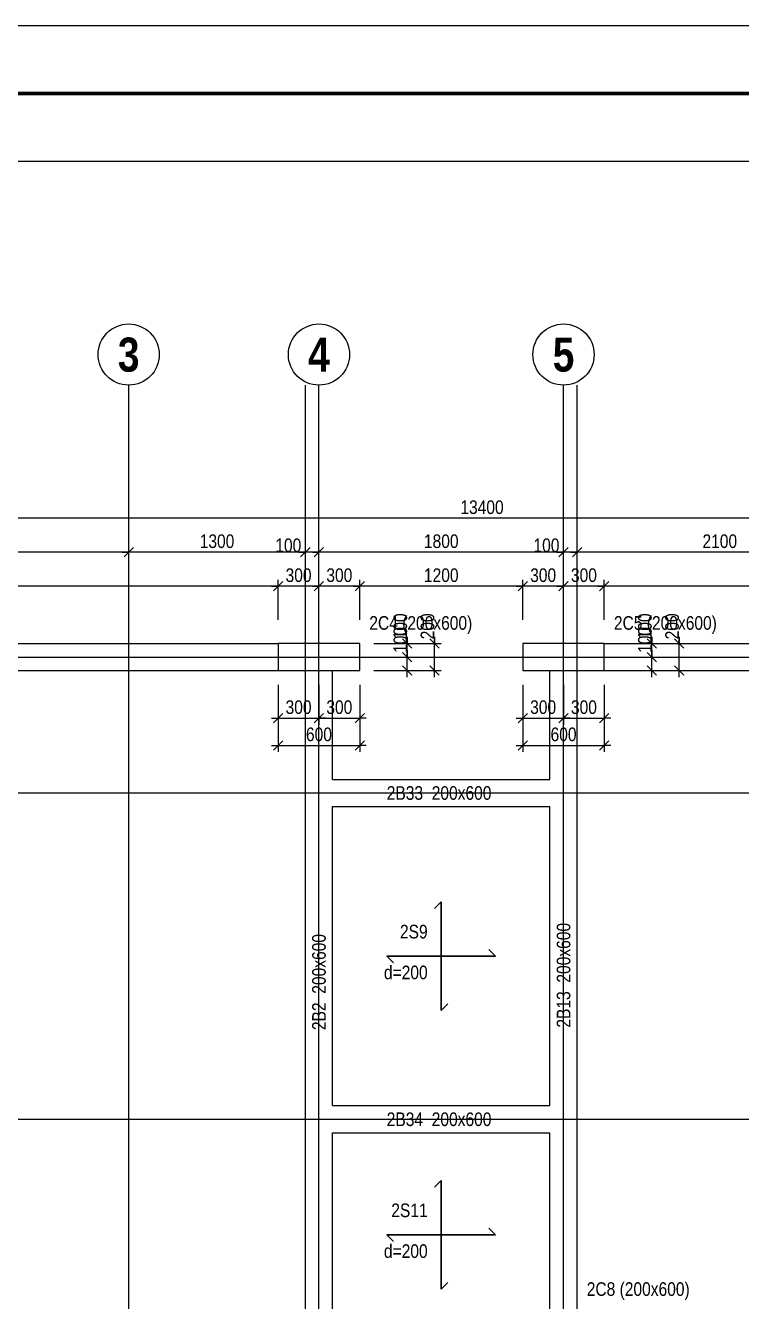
# Model space of a CAD drawing. Extents: x 0 to 206258, y -403073 to 0.
# Drawn here: x 82075 to 87344, y -21033 to -11647 of the extents above; entities that cross this region are included whole.
import ezdxf
from ezdxf.enums import TextEntityAlignment as Align
from ezdxf.lldxf.tags import DXFTag

# ---------------------------------------------------------------- set-up
doc = ezdxf.new("R2010")
doc.units = 0
doc.header["$LTSCALE"] = 1000
for name, color, linetype in [('Axis Circle(Dir 2)', 150, 'Continuous'), ('Axis Label(Dir 2)', 7, 'Continuous'), ('Axis Line(Dir 1)', 8, 'CENTER2'), ('Axis Line(Dir 2)', 150, 'CENTER2'), ('Column Line', 7, 'Continuous'), ('Dimension Line', 5, 'Continuous'), ('SHEETSUMMARY-50', 1, 'Continuous'), ('SheetView', 40, 'Continuous'), ('SheetViewOut', 231, 'Continuous'), ('Slab Edge Line', 5, 'Continuous'), ('Slab Label', 5, 'Continuous')]:
    doc.layers.add(name, color=color, linetype=linetype)
for name, color, linetype, true_color in [('Beam Label', 159, 'Continuous', 0x35424f), ('Beam Line', 159, 'HIDDEN2', 0x35424f), ('Column Label', 159, 'Continuous', 0x35424f), ('Ghost Axis Line', 254, 'Continuous', 0xbebebe)]:
    doc.layers.add(name, color=color, linetype=linetype, true_color=true_color)
doc.styles.add('Axis Label(Dir 2)', font='ARIALNB.TTF', dxfattribs={"height": 250})
doc.styles.add('Beam Label', font='ARIALN.TTF', dxfattribs={"height": 100})
doc.styles.add('Column Label', font='ARIALN.TTF', dxfattribs={"height": 100})
doc.styles.add('Dimension Text', font='ARIALN.TTF', dxfattribs={"height": 100})
doc.styles.add('Slab Label', font='ARIALN.TTF', dxfattribs={"height": 100})
tags = doc.linetypes.add('CENTER2', pattern=[1.125, 0.75, -0.125, 0.125, -0.125]).pattern_tags.tags
tags[10:11] = [DXFTag(74, 4), DXFTag(75, 0), DXFTag(340, '0'), DXFTag(46, 0.0), DXFTag(50, 0.0), DXFTag(44, 0.0), DXFTag(45, 0.0)]
tags[8:9] = [DXFTag(74, 4), DXFTag(75, 0), DXFTag(340, '0'), DXFTag(46, 0.0), DXFTag(50, 0.0), DXFTag(44, 0.0), DXFTag(45, 0.0)]
tags[6:7] = [DXFTag(74, 4), DXFTag(75, 0), DXFTag(340, '0'), DXFTag(46, 0.0), DXFTag(50, 0.0), DXFTag(44, 0.0), DXFTag(45, 0.0)]
tags[4:5] = [DXFTag(74, 4), DXFTag(75, 0), DXFTag(340, '0'), DXFTag(46, 0.0), DXFTag(50, 0.0), DXFTag(44, 0.0), DXFTag(45, 0.0)]
tags = doc.linetypes.add('HIDDEN2', pattern=[0.1875, 0.125, -0.0625]).pattern_tags.tags
tags[6:7] = [DXFTag(74, 4), DXFTag(75, 0), DXFTag(340, '0'), DXFTag(46, 0.0), DXFTag(50, 0.0), DXFTag(44, 0.0), DXFTag(45, 0.0)]
tags[4:5] = [DXFTag(74, 4), DXFTag(75, 0), DXFTag(340, '0'), DXFTag(46, 0.0), DXFTag(50, 0.0), DXFTag(44, 0.0), DXFTag(45, 0.0)]
doc.dimstyles.get("Standard").update_dxf_attribs({"dimtxt": 100, "dimasz": 30, "dimexe": 48.3, "dimexo": 103.5, "dimgap": 30, "dimtad": 1, "dimtoh": 1, "dimdec": 1, "dimdsep": 46, "dimtxsty": 'Dimension Text', "dimblk": 'PCDIM_TICK', "dimcen": 0.09, "dimclrd": 5, "dimclre": 5, "dimclrt": 5, "dimadec": 1, "dimazin": 0, "dimtp": 1, "dimtm": 1, "dimtfac": 1, "dimtdec": 4, "dimtofl": 0, "dimtmove": 0, "dimatfit": 3, "dimfxl": 1, "dimtolj": 1, "dimtzin": 0, "dimarcsym": 0})

# ---------------------------------------------------------------- blocks, each defined once
blk = doc.blocks.new('PCDIM_TICK')
at = {"layer": 'Dimension Line', "color": 0, "transparency": 33554687}
for p, q in [((1.15, 1.15), (-1.15, -1.15)), ((1.61, 0), (0, 0))]:
    blk.add_line(p, q, dxfattribs=at)
blk = doc.blocks.new('*U630')
at = {"layer": 'Dimension Line', "color": 5, "true_color": 0x0000ff, "transparency": 16777216}
for p, q in [((83934.3, -16495.7), (83934.3, -16790.5)), ((84234.3, -16495.7), (84234.3, -16790.5)), ((83934.3, -16742.2), (84234.3, -16742.2))]:
    blk.add_line(p, q, dxfattribs=at)
at = {"layer": 'Dimension Line', "color": 5, "true_color": 0x0000ff, "transparency": 16777216, "xscale": 30, "yscale": 30, "rotation": 180.0000000000004}
blk.add_blockref('PCDIM_TICK', (83934.3, -16742.2), dxfattribs=at)
at = {"layer": 'Dimension Line', "color": 5, "true_color": 0x0000ff, "transparency": 16777216, "xscale": 30, "yscale": 30}
blk.add_blockref('PCDIM_TICK', (84234.3, -16742.2), dxfattribs=at)
at = {"layer": 'Dimension Line', "color": 5, "true_color": 0x0000ff, "transparency": 16777216, "insert": (84084.3, -16712.2), "char_height": 100, "width": 181.501, "attachment_point": 8, "style": 'Dimension Text'}
blk.add_mtext('300', dxfattribs=at)
blk = doc.blocks.new('*U631')
at = {"layer": 'Dimension Line', "color": 5, "true_color": 0x0000ff, "transparency": 16777216}
for p, q in [((84234.3, -16495.7), (84234.3, -16790.5)), ((84534.3, -16495.7), (84534.3, -16790.5)), ((84234.3, -16742.2), (84534.3, -16742.2))]:
    blk.add_line(p, q, dxfattribs=at)
at = {"layer": 'Dimension Line', "color": 5, "true_color": 0x0000ff, "transparency": 16777216, "xscale": 30, "yscale": 30, "rotation": 180.0000000000004}
blk.add_blockref('PCDIM_TICK', (84234.3, -16742.2), dxfattribs=at)
at = {"layer": 'Dimension Line', "color": 5, "true_color": 0x0000ff, "transparency": 16777216, "xscale": 30, "yscale": 30}
blk.add_blockref('PCDIM_TICK', (84534.3, -16742.2), dxfattribs=at)
at = {"layer": 'Dimension Line', "color": 5, "true_color": 0x0000ff, "transparency": 16777216, "insert": (84384.3, -16712.2), "char_height": 100, "width": 181.501, "attachment_point": 8, "style": 'Dimension Text'}
blk.add_mtext('300', dxfattribs=at)
blk = doc.blocks.new('*U632')
at = {"layer": 'Dimension Line', "color": 5, "true_color": 0x0000ff, "transparency": 16777216}
for p, q in [((83934.3, -16495.7), (83934.3, -16990.5)), ((84534.3, -16495.7), (84534.3, -16990.5)), ((83934.3, -16942.2), (84534.3, -16942.2))]:
    blk.add_line(p, q, dxfattribs=at)
at = {"layer": 'Dimension Line', "color": 5, "true_color": 0x0000ff, "transparency": 16777216, "xscale": 30, "yscale": 30, "rotation": 180.0000000000004}
blk.add_blockref('PCDIM_TICK', (83934.3, -16942.2), dxfattribs=at)
at = {"layer": 'Dimension Line', "color": 5, "true_color": 0x0000ff, "transparency": 16777216, "xscale": 30, "yscale": 30}
blk.add_blockref('PCDIM_TICK', (84534.3, -16942.2), dxfattribs=at)
at = {"layer": 'Dimension Line', "color": 5, "true_color": 0x0000ff, "transparency": 16777216, "insert": (84234.3, -16912.2), "char_height": 100, "width": 181.97, "attachment_point": 8, "style": 'Dimension Text'}
blk.add_mtext('600', dxfattribs=at)
blk = doc.blocks.new('*U633')
at = {"layer": 'Dimension Line', "color": 5, "true_color": 0x0000ff, "transparency": 16777216}
for p, q in [((84637.8, -16292.2), (84932.6, -16292.2)), ((84884.3, -16292.2), (84884.3, -16262.2)), ((84884.3, -16392.2), (84884.3, -16292.2)), ((84637.8, -16392.2), (84932.6, -16392.2))]:
    blk.add_line(p, q, dxfattribs=at)
at = {"layer": 'Dimension Line', "color": 5, "true_color": 0x0000ff, "transparency": 16777216, "xscale": 30, "yscale": 30}
for p, rotation in [((84884.3, -16292.2), 89.99999999999447), ((84884.3, -16392.2), 269.9999999999834)]:
    blk.add_blockref('PCDIM_TICK', p, dxfattribs=dict(at, rotation=rotation))
at = {"layer": 'Dimension Line', "color": 5, "true_color": 0x0000ff, "transparency": 16777216, "insert": (84884.3, -16262.2), "char_height": 100, "width": 173.928, "attachment_point": 7, "rotation": 90, "style": 'Dimension Text'}
blk.add_mtext('100', dxfattribs=at)
blk = doc.blocks.new('*U634')
at = {"layer": 'Dimension Line', "color": 5, "true_color": 0x0000ff, "transparency": 16777216}
for p, q in [((84637.8, -16192.2), (84932.6, -16192.2)), ((84884.3, -16192.2), (84884.3, -16162.2)), ((84884.3, -16292.2), (84884.3, -16192.2)), ((84637.8, -16292.2), (84932.6, -16292.2))]:
    blk.add_line(p, q, dxfattribs=at)
at = {"layer": 'Dimension Line', "color": 5, "true_color": 0x0000ff, "transparency": 16777216, "xscale": 30, "yscale": 30}
for p, rotation in [((84884.3, -16192.2), 89.99999999999447), ((84884.3, -16292.2), 269.9999999999834)]:
    blk.add_blockref('PCDIM_TICK', p, dxfattribs=dict(at, rotation=rotation))
at = {"layer": 'Dimension Line', "color": 5, "true_color": 0x0000ff, "transparency": 16777216, "insert": (84884.3, -16162.2), "char_height": 100, "width": 173.928, "attachment_point": 7, "rotation": 90, "style": 'Dimension Text'}
blk.add_mtext('100', dxfattribs=at)
blk = doc.blocks.new('*U635')
at = {"layer": 'Dimension Line', "color": 5, "true_color": 0x0000ff, "transparency": 16777216}
for p, q in [((84637.8, -16192.2), (85132.6, -16192.2)), ((85084.3, -16192.2), (85084.3, -16162.2)), ((85084.3, -16392.2), (85084.3, -16192.2)), ((84637.8, -16392.2), (85132.6, -16392.2))]:
    blk.add_line(p, q, dxfattribs=at)
at = {"layer": 'Dimension Line', "color": 5, "true_color": 0x0000ff, "transparency": 16777216, "xscale": 30, "yscale": 30}
for p, rotation in [((85084.3, -16192.2), 89.99999999999447), ((85084.3, -16392.2), 269.9999999999834)]:
    blk.add_blockref('PCDIM_TICK', p, dxfattribs=dict(at, rotation=rotation))
at = {"layer": 'Dimension Line', "color": 5, "true_color": 0x0000ff, "transparency": 16777216, "insert": (85084.3, -16162.2), "char_height": 100, "width": 182.775, "attachment_point": 7, "rotation": 90, "style": 'Dimension Text'}
blk.add_mtext('200', dxfattribs=at)
blk = doc.blocks.new('*U636')
at = {"layer": 'Dimension Line', "color": 5, "true_color": 0x0000ff, "transparency": 16777216}
for p, q in [((85734.3, -16495.7), (85734.3, -16790.5)), ((86034.3, -16495.7), (86034.3, -16790.5)), ((85734.3, -16742.2), (86034.3, -16742.2))]:
    blk.add_line(p, q, dxfattribs=at)
at = {"layer": 'Dimension Line', "color": 5, "true_color": 0x0000ff, "transparency": 16777216, "xscale": 30, "yscale": 30, "rotation": 180.0000000000004}
blk.add_blockref('PCDIM_TICK', (85734.3, -16742.2), dxfattribs=at)
at = {"layer": 'Dimension Line', "color": 5, "true_color": 0x0000ff, "transparency": 16777216, "xscale": 30, "yscale": 30}
blk.add_blockref('PCDIM_TICK', (86034.3, -16742.2), dxfattribs=at)
at = {"layer": 'Dimension Line', "color": 5, "true_color": 0x0000ff, "transparency": 16777216, "insert": (85884.3, -16712.2), "char_height": 100, "width": 181.501, "attachment_point": 8, "style": 'Dimension Text'}
blk.add_mtext('300', dxfattribs=at)
blk = doc.blocks.new('*U637')
at = {"layer": 'Dimension Line', "color": 5, "true_color": 0x0000ff, "transparency": 16777216}
for p, q in [((86034.3, -16495.7), (86034.3, -16790.5)), ((86334.3, -16495.7), (86334.3, -16790.5)), ((86034.3, -16742.2), (86334.3, -16742.2))]:
    blk.add_line(p, q, dxfattribs=at)
at = {"layer": 'Dimension Line', "color": 5, "true_color": 0x0000ff, "transparency": 16777216, "xscale": 30, "yscale": 30, "rotation": 180.0000000000004}
blk.add_blockref('PCDIM_TICK', (86034.3, -16742.2), dxfattribs=at)
at = {"layer": 'Dimension Line', "color": 5, "true_color": 0x0000ff, "transparency": 16777216, "xscale": 30, "yscale": 30}
blk.add_blockref('PCDIM_TICK', (86334.3, -16742.2), dxfattribs=at)
at = {"layer": 'Dimension Line', "color": 5, "true_color": 0x0000ff, "transparency": 16777216, "insert": (86184.3, -16712.2), "char_height": 100, "width": 181.501, "attachment_point": 8, "style": 'Dimension Text'}
blk.add_mtext('300', dxfattribs=at)
blk = doc.blocks.new('*U638')
at = {"layer": 'Dimension Line', "color": 5, "true_color": 0x0000ff, "transparency": 16777216}
for p, q in [((85734.3, -16495.7), (85734.3, -16990.5)), ((86334.3, -16495.7), (86334.3, -16990.5)), ((85734.3, -16942.2), (86334.3, -16942.2))]:
    blk.add_line(p, q, dxfattribs=at)
at = {"layer": 'Dimension Line', "color": 5, "true_color": 0x0000ff, "transparency": 16777216, "xscale": 30, "yscale": 30, "rotation": 180.0000000000004}
blk.add_blockref('PCDIM_TICK', (85734.3, -16942.2), dxfattribs=at)
at = {"layer": 'Dimension Line', "color": 5, "true_color": 0x0000ff, "transparency": 16777216, "xscale": 30, "yscale": 30}
blk.add_blockref('PCDIM_TICK', (86334.3, -16942.2), dxfattribs=at)
at = {"layer": 'Dimension Line', "color": 5, "true_color": 0x0000ff, "transparency": 16777216, "insert": (86034.3, -16912.2), "char_height": 100, "width": 181.97, "attachment_point": 8, "style": 'Dimension Text'}
blk.add_mtext('600', dxfattribs=at)
blk = doc.blocks.new('*U639')
at = {"layer": 'Dimension Line', "color": 5, "true_color": 0x0000ff, "transparency": 16777216}
for p, q in [((86437.8, -16292.2), (86732.6, -16292.2)), ((86684.3, -16292.2), (86684.3, -16262.2)), ((86684.3, -16392.2), (86684.3, -16292.2)), ((86437.8, -16392.2), (86732.6, -16392.2))]:
    blk.add_line(p, q, dxfattribs=at)
at = {"layer": 'Dimension Line', "color": 5, "true_color": 0x0000ff, "transparency": 16777216, "xscale": 30, "yscale": 30}
for p, rotation in [((86684.3, -16292.2), 89.99999999999447), ((86684.3, -16392.2), 269.9999999999834)]:
    blk.add_blockref('PCDIM_TICK', p, dxfattribs=dict(at, rotation=rotation))
at = {"layer": 'Dimension Line', "color": 5, "true_color": 0x0000ff, "transparency": 16777216, "insert": (86684.3, -16262.2), "char_height": 100, "width": 173.928, "attachment_point": 7, "rotation": 90, "style": 'Dimension Text'}
blk.add_mtext('100', dxfattribs=at)
blk = doc.blocks.new('*U640')
at = {"layer": 'Dimension Line', "color": 5, "true_color": 0x0000ff, "transparency": 16777216}
for p, q in [((86437.8, -16192.2), (86732.6, -16192.2)), ((86684.3, -16192.2), (86684.3, -16162.2)), ((86684.3, -16292.2), (86684.3, -16192.2)), ((86437.8, -16292.2), (86732.6, -16292.2))]:
    blk.add_line(p, q, dxfattribs=at)
at = {"layer": 'Dimension Line', "color": 5, "true_color": 0x0000ff, "transparency": 16777216, "xscale": 30, "yscale": 30}
for p, rotation in [((86684.3, -16192.2), 89.99999999999447), ((86684.3, -16292.2), 269.9999999999834)]:
    blk.add_blockref('PCDIM_TICK', p, dxfattribs=dict(at, rotation=rotation))
at = {"layer": 'Dimension Line', "color": 5, "true_color": 0x0000ff, "transparency": 16777216, "insert": (86684.3, -16162.2), "char_height": 100, "width": 173.928, "attachment_point": 7, "rotation": 90, "style": 'Dimension Text'}
blk.add_mtext('100', dxfattribs=at)
blk = doc.blocks.new('*U641')
at = {"layer": 'Dimension Line', "color": 5, "true_color": 0x0000ff, "transparency": 16777216}
for p, q in [((86437.8, -16192.2), (86932.6, -16192.2)), ((86884.3, -16192.2), (86884.3, -16162.2)), ((86884.3, -16392.2), (86884.3, -16192.2)), ((86437.8, -16392.2), (86932.6, -16392.2))]:
    blk.add_line(p, q, dxfattribs=at)
at = {"layer": 'Dimension Line', "color": 5, "true_color": 0x0000ff, "transparency": 16777216, "xscale": 30, "yscale": 30}
for p, rotation in [((86884.3, -16192.2), 89.99999999999447), ((86884.3, -16392.2), 269.9999999999834)]:
    blk.add_blockref('PCDIM_TICK', p, dxfattribs=dict(at, rotation=rotation))
at = {"layer": 'Dimension Line', "color": 5, "true_color": 0x0000ff, "transparency": 16777216, "insert": (86884.3, -16162.2), "char_height": 100, "width": 182.775, "attachment_point": 7, "rotation": 90, "style": 'Dimension Text'}
blk.add_mtext('200', dxfattribs=at)
blk = doc.blocks.new('*U764')
at = {"layer": 'Dimension Line', "color": 5, "true_color": 0x0000ff, "transparency": 16777216}
for p, q in [((86334.3, -16018), (86334.3, -15723.2)), ((91534.3, -16018), (91534.3, -15723.2)), ((91534.3, -15771.5), (86334.3, -15771.5))]:
    blk.add_line(p, q, dxfattribs=at)
at = {"layer": 'Dimension Line', "color": 5, "true_color": 0x0000ff, "transparency": 16777216, "xscale": 30, "yscale": 30, "rotation": 180.0000000000004}
blk.add_blockref('PCDIM_TICK', (86334.3, -15771.5), dxfattribs=at)
at = {"layer": 'Dimension Line', "color": 5, "true_color": 0x0000ff, "transparency": 16777216, "xscale": 30, "yscale": 30}
blk.add_blockref('PCDIM_TICK', (91534.3, -15771.5), dxfattribs=at)
at = {"layer": 'Dimension Line', "color": 5, "true_color": 0x0000ff, "transparency": 16777216, "insert": (88934.3, -15741.5), "char_height": 100, "width": 245.979, "attachment_point": 8, "style": 'Dimension Text'}
blk.add_mtext('5200', dxfattribs=at)
blk = doc.blocks.new('*U765')
at = {"layer": 'Dimension Line', "color": 5, "true_color": 0x0000ff, "transparency": 16777216}
for p, q in [((86034.3, -16018), (86034.3, -15723.2)), ((86334.3, -16018), (86334.3, -15723.2)), ((86334.3, -15771.5), (86034.3, -15771.5))]:
    blk.add_line(p, q, dxfattribs=at)
at = {"layer": 'Dimension Line', "color": 5, "true_color": 0x0000ff, "transparency": 16777216, "xscale": 30, "yscale": 30, "rotation": 180.0000000000004}
blk.add_blockref('PCDIM_TICK', (86034.3, -15771.5), dxfattribs=at)
at = {"layer": 'Dimension Line', "color": 5, "true_color": 0x0000ff, "transparency": 16777216, "xscale": 30, "yscale": 30}
blk.add_blockref('PCDIM_TICK', (86334.3, -15771.5), dxfattribs=at)
at = {"layer": 'Dimension Line', "color": 5, "true_color": 0x0000ff, "transparency": 16777216, "insert": (86184.3, -15741.5), "char_height": 100, "width": 181.501, "attachment_point": 8, "style": 'Dimension Text'}
blk.add_mtext('300', dxfattribs=at)
blk = doc.blocks.new('*U766')
at = {"layer": 'Dimension Line', "color": 5, "true_color": 0x0000ff, "transparency": 16777216}
for p, q in [((85734.3, -16018), (85734.3, -15723.2)), ((86034.3, -16018), (86034.3, -15723.2)), ((86034.3, -15771.5), (85734.3, -15771.5))]:
    blk.add_line(p, q, dxfattribs=at)
at = {"layer": 'Dimension Line', "color": 5, "true_color": 0x0000ff, "transparency": 16777216, "xscale": 30, "yscale": 30, "rotation": 180.0000000000004}
blk.add_blockref('PCDIM_TICK', (85734.3, -15771.5), dxfattribs=at)
at = {"layer": 'Dimension Line', "color": 5, "true_color": 0x0000ff, "transparency": 16777216, "xscale": 30, "yscale": 30}
blk.add_blockref('PCDIM_TICK', (86034.3, -15771.5), dxfattribs=at)
at = {"layer": 'Dimension Line', "color": 5, "true_color": 0x0000ff, "transparency": 16777216, "insert": (85884.3, -15741.5), "char_height": 100, "width": 181.501, "attachment_point": 8, "style": 'Dimension Text'}
blk.add_mtext('300', dxfattribs=at)
blk = doc.blocks.new('*U767')
at = {"layer": 'Dimension Line', "color": 5, "true_color": 0x0000ff, "transparency": 16777216}
for p, q in [((84534.3, -16018), (84534.3, -15723.2)), ((85734.3, -16018), (85734.3, -15723.2)), ((85734.3, -15771.5), (84534.3, -15771.5))]:
    blk.add_line(p, q, dxfattribs=at)
at = {"layer": 'Dimension Line', "color": 5, "true_color": 0x0000ff, "transparency": 16777216, "xscale": 30, "yscale": 30, "rotation": 180.0000000000004}
blk.add_blockref('PCDIM_TICK', (84534.3, -15771.5), dxfattribs=at)
at = {"layer": 'Dimension Line', "color": 5, "true_color": 0x0000ff, "transparency": 16777216, "xscale": 30, "yscale": 30}
blk.add_blockref('PCDIM_TICK', (85734.3, -15771.5), dxfattribs=at)
at = {"layer": 'Dimension Line', "color": 5, "true_color": 0x0000ff, "transparency": 16777216, "insert": (85134.3, -15741.5), "char_height": 100, "width": 238.405, "attachment_point": 8, "style": 'Dimension Text'}
blk.add_mtext('1200', dxfattribs=at)
blk = doc.blocks.new('*U768')
at = {"layer": 'Dimension Line', "color": 5, "true_color": 0x0000ff, "transparency": 16777216}
for p, q in [((84234.3, -16018), (84234.3, -15723.2)), ((84534.3, -16018), (84534.3, -15723.2)), ((84534.3, -15771.5), (84234.3, -15771.5))]:
    blk.add_line(p, q, dxfattribs=at)
at = {"layer": 'Dimension Line', "color": 5, "true_color": 0x0000ff, "transparency": 16777216, "xscale": 30, "yscale": 30, "rotation": 180.0000000000004}
blk.add_blockref('PCDIM_TICK', (84234.3, -15771.5), dxfattribs=at)
at = {"layer": 'Dimension Line', "color": 5, "true_color": 0x0000ff, "transparency": 16777216, "xscale": 30, "yscale": 30}
blk.add_blockref('PCDIM_TICK', (84534.3, -15771.5), dxfattribs=at)
at = {"layer": 'Dimension Line', "color": 5, "true_color": 0x0000ff, "transparency": 16777216, "insert": (84384.3, -15741.5), "char_height": 100, "width": 181.501, "attachment_point": 8, "style": 'Dimension Text'}
blk.add_mtext('300', dxfattribs=at)
blk = doc.blocks.new('*U769')
at = {"layer": 'Dimension Line', "color": 5, "true_color": 0x0000ff, "transparency": 16777216}
for p, q in [((83934.3, -16018), (83934.3, -15723.2)), ((84234.3, -16018), (84234.3, -15723.2)), ((84234.3, -15771.5), (83934.3, -15771.5))]:
    blk.add_line(p, q, dxfattribs=at)
at = {"layer": 'Dimension Line', "color": 5, "true_color": 0x0000ff, "transparency": 16777216, "xscale": 30, "yscale": 30, "rotation": 180.0000000000004}
blk.add_blockref('PCDIM_TICK', (83934.3, -15771.5), dxfattribs=at)
at = {"layer": 'Dimension Line', "color": 5, "true_color": 0x0000ff, "transparency": 16777216, "xscale": 30, "yscale": 30}
blk.add_blockref('PCDIM_TICK', (84234.3, -15771.5), dxfattribs=at)
at = {"layer": 'Dimension Line', "color": 5, "true_color": 0x0000ff, "transparency": 16777216, "insert": (84084.3, -15741.5), "char_height": 100, "width": 181.501, "attachment_point": 8, "style": 'Dimension Text'}
blk.add_mtext('300', dxfattribs=at)
blk = doc.blocks.new('*U770')
at = {"layer": 'Dimension Line', "color": 5, "true_color": 0x0000ff, "transparency": 16777216}
for p, q in [((79334.3, -16018), (79334.3, -15723.2)), ((83934.3, -16018), (83934.3, -15723.2)), ((83934.3, -15771.5), (79334.3, -15771.5))]:
    blk.add_line(p, q, dxfattribs=at)
at = {"layer": 'Dimension Line', "color": 5, "true_color": 0x0000ff, "transparency": 16777216, "xscale": 30, "yscale": 30, "rotation": 180.0000000000004}
blk.add_blockref('PCDIM_TICK', (79334.3, -15771.5), dxfattribs=at)
at = {"layer": 'Dimension Line', "color": 5, "true_color": 0x0000ff, "transparency": 16777216, "xscale": 30, "yscale": 30}
blk.add_blockref('PCDIM_TICK', (83934.3, -15771.5), dxfattribs=at)
at = {"layer": 'Dimension Line', "color": 5, "true_color": 0x0000ff, "transparency": 16777216, "insert": (81634.3, -15741.5), "char_height": 100, "width": 249.196, "attachment_point": 8, "style": 'Dimension Text'}
blk.add_mtext('4600', dxfattribs=at)
blk = doc.blocks.new('*U778')
at = {"layer": 'Dimension Line', "color": 5, "true_color": 0x0000ff, "transparency": 16777216}
for p, q in [((86134.3, -16018), (86134.3, -15473.2)), ((88234.3, -16018), (88234.3, -15473.2)), ((88234.3, -15521.5), (86134.3, -15521.5))]:
    blk.add_line(p, q, dxfattribs=at)
at = {"layer": 'Dimension Line', "color": 5, "true_color": 0x0000ff, "transparency": 16777216, "xscale": 30, "yscale": 30, "rotation": 180.0000000000004}
blk.add_blockref('PCDIM_TICK', (86134.3, -15521.5), dxfattribs=at)
at = {"layer": 'Dimension Line', "color": 5, "true_color": 0x0000ff, "transparency": 16777216, "xscale": 30, "yscale": 30}
blk.add_blockref('PCDIM_TICK', (88234.3, -15521.5), dxfattribs=at)
at = {"layer": 'Dimension Line', "color": 5, "true_color": 0x0000ff, "transparency": 16777216, "insert": (87184.3, -15491.5), "char_height": 100, "width": 247.252, "attachment_point": 8, "style": 'Dimension Text'}
blk.add_mtext('2100', dxfattribs=at)
blk = doc.blocks.new('*U779')
at = {"layer": 'Dimension Line', "color": 5, "true_color": 0x0000ff, "transparency": 16777216}
for p, q in [((86034.3, -16018), (86034.3, -15473.2)), ((86134.3, -16018), (86134.3, -15473.2)), ((86034.3, -15521.5), (86004.3, -15521.5)), ((86134.3, -15521.5), (86034.3, -15521.5))]:
    blk.add_line(p, q, dxfattribs=at)
at = {"layer": 'Dimension Line', "color": 5, "true_color": 0x0000ff, "transparency": 16777216, "xscale": 30, "yscale": 30, "rotation": 180.0000000000004}
blk.add_blockref('PCDIM_TICK', (86034.3, -15521.5), dxfattribs=at)
at = {"layer": 'Dimension Line', "color": 5, "true_color": 0x0000ff, "transparency": 16777216, "xscale": 30, "yscale": 30}
blk.add_blockref('PCDIM_TICK', (86134.3, -15521.5), dxfattribs=at)
at = {"layer": 'Dimension Line', "color": 5, "true_color": 0x0000ff, "transparency": 16777216, "insert": (86004.3, -15521.5), "char_height": 100, "width": 173.928, "attachment_point": 9, "style": 'Dimension Text'}
blk.add_mtext('100', dxfattribs=at)
blk = doc.blocks.new('*U780')
at = {"layer": 'Dimension Line', "color": 5, "true_color": 0x0000ff, "transparency": 16777216}
for p, q in [((84234.3, -16018), (84234.3, -15473.2)), ((86034.3, -16018), (86034.3, -15473.2)), ((86034.3, -15521.5), (84234.3, -15521.5))]:
    blk.add_line(p, q, dxfattribs=at)
at = {"layer": 'Dimension Line', "color": 5, "true_color": 0x0000ff, "transparency": 16777216, "xscale": 30, "yscale": 30, "rotation": 180.0000000000004}
blk.add_blockref('PCDIM_TICK', (84234.3, -15521.5), dxfattribs=at)
at = {"layer": 'Dimension Line', "color": 5, "true_color": 0x0000ff, "transparency": 16777216, "xscale": 30, "yscale": 30}
blk.add_blockref('PCDIM_TICK', (86034.3, -15521.5), dxfattribs=at)
at = {"layer": 'Dimension Line', "color": 5, "true_color": 0x0000ff, "transparency": 16777216, "insert": (85134.3, -15491.5), "char_height": 100, "width": 238.405, "attachment_point": 8, "style": 'Dimension Text'}
blk.add_mtext('1800', dxfattribs=at)
blk = doc.blocks.new('*U781')
at = {"layer": 'Dimension Line', "color": 5, "true_color": 0x0000ff, "transparency": 16777216}
for p, q in [((84134.3, -16018), (84134.3, -15473.2)), ((84234.3, -16018), (84234.3, -15473.2)), ((84134.3, -15521.5), (84104.3, -15521.5)), ((84234.3, -15521.5), (84134.3, -15521.5))]:
    blk.add_line(p, q, dxfattribs=at)
at = {"layer": 'Dimension Line', "color": 5, "true_color": 0x0000ff, "transparency": 16777216, "xscale": 30, "yscale": 30, "rotation": 180.0000000000004}
blk.add_blockref('PCDIM_TICK', (84134.3, -15521.5), dxfattribs=at)
at = {"layer": 'Dimension Line', "color": 5, "true_color": 0x0000ff, "transparency": 16777216, "xscale": 30, "yscale": 30}
blk.add_blockref('PCDIM_TICK', (84234.3, -15521.5), dxfattribs=at)
at = {"layer": 'Dimension Line', "color": 5, "true_color": 0x0000ff, "transparency": 16777216, "insert": (84104.3, -15521.5), "char_height": 100, "width": 173.928, "attachment_point": 9, "style": 'Dimension Text'}
blk.add_mtext('100', dxfattribs=at)
blk = doc.blocks.new('*U782')
at = {"layer": 'Dimension Line', "color": 5, "true_color": 0x0000ff, "transparency": 16777216}
for p, q in [((82834.3, -16018), (82834.3, -15473.2)), ((84134.3, -16018), (84134.3, -15473.2)), ((84134.3, -15521.5), (82834.3, -15521.5))]:
    blk.add_line(p, q, dxfattribs=at)
at = {"layer": 'Dimension Line', "color": 5, "true_color": 0x0000ff, "transparency": 16777216, "xscale": 30, "yscale": 30, "rotation": 180.0000000000004}
blk.add_blockref('PCDIM_TICK', (82834.3, -15521.5), dxfattribs=at)
at = {"layer": 'Dimension Line', "color": 5, "true_color": 0x0000ff, "transparency": 16777216, "xscale": 30, "yscale": 30}
blk.add_blockref('PCDIM_TICK', (84134.3, -15521.5), dxfattribs=at)
at = {"layer": 'Dimension Line', "color": 5, "true_color": 0x0000ff, "transparency": 16777216, "insert": (83484.3, -15491.5), "char_height": 100, "width": 238.405, "attachment_point": 8, "style": 'Dimension Text'}
blk.add_mtext('1300', dxfattribs=at)
blk = doc.blocks.new('*U783')
at = {"layer": 'Dimension Line', "color": 5, "true_color": 0x0000ff, "transparency": 16777216}
for p, q in [((80234.3, -16018), (80234.3, -15473.2)), ((82834.3, -16018), (82834.3, -15473.2)), ((82834.3, -15521.5), (80234.3, -15521.5))]:
    blk.add_line(p, q, dxfattribs=at)
at = {"layer": 'Dimension Line', "color": 5, "true_color": 0x0000ff, "transparency": 16777216, "xscale": 30, "yscale": 30, "rotation": 180.0000000000004}
blk.add_blockref('PCDIM_TICK', (80234.3, -15521.5), dxfattribs=at)
at = {"layer": 'Dimension Line', "color": 5, "true_color": 0x0000ff, "transparency": 16777216, "xscale": 30, "yscale": 30}
blk.add_blockref('PCDIM_TICK', (82834.3, -15521.5), dxfattribs=at)
at = {"layer": 'Dimension Line', "color": 5, "true_color": 0x0000ff, "transparency": 16777216, "insert": (81534.3, -15491.5), "char_height": 100, "width": 247.252, "attachment_point": 8, "style": 'Dimension Text'}
blk.add_mtext('2600', dxfattribs=at)
blk = doc.blocks.new('*U786')
at = {"layer": 'Dimension Line', "color": 5, "true_color": 0x0000ff, "transparency": 16777216}
for p, q in [((78734.3, -16018), (78734.3, -15223.2)), ((92134.3, -15271.5), (78734.3, -15271.5)), ((92134.3, -16018), (92134.3, -15223.2))]:
    blk.add_line(p, q, dxfattribs=at)
at = {"layer": 'Dimension Line', "color": 5, "true_color": 0x0000ff, "transparency": 16777216, "xscale": 30, "yscale": 30, "rotation": 180.0000000000004}
blk.add_blockref('PCDIM_TICK', (78734.3, -15271.5), dxfattribs=at)
at = {"layer": 'Dimension Line', "color": 5, "true_color": 0x0000ff, "transparency": 16777216, "xscale": 30, "yscale": 30}
blk.add_blockref('PCDIM_TICK', (92134.3, -15271.5), dxfattribs=at)
at = {"layer": 'Dimension Line', "color": 5, "true_color": 0x0000ff, "transparency": 16777216, "insert": (85434.3, -15241.5), "char_height": 100, "width": 302.882, "attachment_point": 8, "style": 'Dimension Text'}
blk.add_mtext('13400', dxfattribs=at)

msp = doc.modelspace()

# ---------------------------------------------------------------- linework, layer by layer
at = {"layer": 'Axis Circle(Dir 2)', "transparency": 33554687}
for centre in [(82834.29, -14067.207), (84234.29, -14067.207), (86034.29, -14067.207)]:
    msp.add_circle(centre, 225, dxfattribs=at)
at = {"layer": 'Axis Line(Dir 1)', "transparency": 33554687}
for points in [[(77034.29, -16292.207), (94834.29, -16292.207)], [(77034.29, -17292.207), (94834.29, -17292.207)], [(77034.29, -19692.207), (94834.29, -19692.207)]]:
    msp.add_lwpolyline(points, dxfattribs=at)
at = {"layer": 'Axis Line(Dir 2)', "transparency": 33554687}
for points in [[(82834.29, -38092.207), (82834.29, -14292.207)], [(84234.29, -38092.207), (84234.29, -14292.207)], [(86034.29, -38092.207), (86034.29, -14292.207)]]:
    msp.add_lwpolyline(points, dxfattribs=at)
at = {"layer": 'Beam Line', "linetype": 'Continuous', "transparency": 33554687}
for points in [[(79334.29, -16192.207), (83934.29, -16192.207)], [(86334.29, -16192.207), (91534.29, -16192.207)], [(84334.29, -17192.207), (85934.29, -17192.207)]]:
    msp.add_lwpolyline(points, dxfattribs=at)
at = {"layer": 'Beam Line', "transparency": 33554687}
for points in [[(79334.29, -16392.207), (83934.29, -16392.207)], [(84134.29, -21292.207), (84134.29, -16392.207)], [(84334.29, -17192.207), (84334.29, -16392.207)], [(85934.29, -17192.207), (85934.29, -16392.207)], [(86134.29, -21092.207), (86134.29, -16392.207)], [(86334.29, -16392.207), (91534.29, -16392.207)], [(84334.29, -17392.207), (85934.29, -17392.207)], [(84334.29, -19592.207), (84334.29, -17392.207)], [(85934.29, -19592.207), (85934.29, -17392.207)], [(84334.29, -19592.207), (85934.29, -19592.207)], [(84334.29, -19792.207), (85934.29, -19792.207)], [(84334.29, -21292.207), (84334.29, -19792.207)], [(85934.29, -21092.207), (85934.29, -19792.207)]]:
    msp.add_lwpolyline(points, dxfattribs=at)
at = {"layer": 'Column Line', "transparency": 33554687}
for points in [[(84534.29, -16392.207), (84534.29, -16192.207), (83934.29, -16192.207), (83934.29, -16392.207)], [(86334.29, -16392.207), (86334.29, -16192.207), (85734.29, -16192.207), (85734.29, -16392.207)]]:
    msp.add_lwpolyline(points, close=True, dxfattribs=at)
at = {"layer": 'Ghost Axis Line', "transparency": 33554687}
for points in [[(84134.29, -38092.207), (84134.29, -14292.207)], [(86134.29, -38092.207), (86134.29, -14292.207)]]:
    msp.add_lwpolyline(points, dxfattribs=at)
at = {"layer": 'SHEETSUMMARY-50', "transparency": 33554687, "const_width": 28}
msp.add_lwpolyline([(75804.79, -12146.707), (75804.79, -53196.707), (133504.79, -53196.707), (133504.79, -12146.707), (75804.79, -12146.707), (75804.79, -12146.707)], close=True, dxfattribs=at)
at = {"layer": 'SheetView', "transparency": 33554687}
msp.add_lwpolyline([(76304.79, -12646.707), (76304.79, -52696.707), (125255.305, -52696.707), (125255.305, -12646.707)], close=True, dxfattribs=at)
at = {"layer": 'SheetViewOut', "transparency": 33554687}
msp.add_lwpolyline([(74554.79, -53696.707), (74554.79, -11646.707), (134004.79, -11646.707), (134004.79, -53696.707)], close=True, dxfattribs=at)
at = {"layer": 'Slab Edge Line', "transparency": 33554687}
for points in [[(85084.793, -18141.704), (85134.29, -18092.207)], [(85134.29, -18892.207), (85134.29, -18092.207)], [(85484.793, -18442.709), (85534.29, -18492.207)], [(84734.29, -18492.207), (85534.29, -18492.207)], [(84783.788, -18541.704), (84734.29, -18492.207)], [(85183.788, -18842.709), (85134.29, -18892.207)], [(85084.793, -20191.704), (85134.29, -20142.207)], [(85134.29, -20942.207), (85134.29, -20142.207)], [(84734.29, -20542.207), (85534.29, -20542.207)], [(84783.788, -20591.704), (84734.29, -20542.207)], [(85484.793, -20492.709), (85534.29, -20542.207)], [(85183.788, -20892.709), (85134.29, -20942.207)]]:
    msp.add_lwpolyline(points, close=True, dxfattribs=at)

# ---------------------------------------------------------------- texts
at = {"layer": 'Axis Label(Dir 2)', "transparency": 33554687, "style": 'Axis Label(Dir 2)'}
for s, p in [('3', (82834.29, -14067.207)), ('4', (84234.29, -14067.207)), ('5', (86034.29, -14067.207))]:
    msp.add_text(s, height=250, dxfattribs=at).set_placement(p, align=Align.MIDDLE_CENTER)
at = {"layer": 'Beam Label', "transparency": 33554687, "style": 'Beam Label'}
for s, p in [('2B33  200x600 ', (85134.29, -17292.207)), ('2B34  200x600 ', (85134.29, -19692.207))]:
    msp.add_text(s, height=100, dxfattribs=at).set_placement(p, align=Align.MIDDLE_CENTER)
for s, p in [('2B13  200x600 ', (86034.29, -18617.207)), ('2B2  200x600 ', (84234.29, -18667.207))]:
    msp.add_text(s, height=100, rotation=90, dxfattribs=at).set_placement(p, align=Align.MIDDLE_CENTER)
at = {"layer": 'Column Label', "transparency": 33554687, "style": 'Column Label'}
for s, p in [('2C4 (200x600)', (84605.001, -16121.496)), ('2C5 (200x600)', (86405.001, -16121.496)), ('2C8 (200x600)', (86205.001, -21021.496))]:
    msp.add_text(s, height=100, dxfattribs=at).set_placement(p, align=Align.BOTTOM_LEFT)
at = {"layer": 'Slab Label', "transparency": 33554687, "style": 'Slab Label'}
for s, p in [('2S9', (85034.29, -18392.207)), ('d=200', (85034.29, -18692.207)), ('2S11', (85034.29, -20442.207)), ('d=200', (85034.29, -20742.207))]:
    msp.add_text(s, height=100, dxfattribs=at).set_placement(p, align=Align.BOTTOM_RIGHT)

# ---------------------------------------------------------------- dimensions: what is measured, and where the dimension line sits
at = {"layer": 'Dimension Line', "transparency": 33554687}
for base, p1, p2, picture, middle in [((85434.29, -15271.496), (92134.29, -16121.496), (78734.29, -16121.496), '*U786', (85434.29, -15271.496)), ((81534.29, -15521.496), (82834.29, -16121.496), (80234.29, -16121.496), '*U783', (81534.29, -15521.496)), ((83484.29, -15521.496), (84134.29, -16121.496), (82834.29, -16121.496), '*U782', (83484.29, -15521.496)), ((84184.29, -15521.496), (84234.29, -16121.496), (84134.29, -16121.496), '*U781', (84184.29, -15521.496)), ((85134.29, -15521.496), (86034.29, -16121.496), (84234.29, -16121.496), '*U780', (85134.29, -15521.496)), ((86084.29, -15521.496), (86134.29, -16121.496), (86034.29, -16121.496), '*U779', (86084.29, -15521.496)), ((87184.29, -15521.496), (88234.29, -16121.496), (86134.29, -16121.496), '*U778', (87184.29, -15521.496)), ((81634.29, -15771.496), (83934.29, -16121.496), (79334.29, -16121.496), '*U770', (81634.29, -15771.496)), ((84084.29, -15771.496), (84234.29, -16121.496), (83934.29, -16121.496), '*U769', (84084.29, -15771.496)), ((84384.29, -15771.496), (84534.29, -16121.496), (84234.29, -16121.496), '*U768', (84384.29, -15771.496)), ((85134.29, -15771.496), (85734.29, -16121.496), (84534.29, -16121.496), '*U767', (85134.29, -15771.496)), ((85884.29, -15771.496), (86034.29, -16121.496), (85734.29, -16121.496), '*U766', (85884.29, -15771.496)), ((86184.29, -15771.496), (86334.29, -16121.496), (86034.29, -16121.496), '*U765', (86184.29, -15771.496)), ((88934.29, -15771.496), (91534.29, -16121.496), (86334.29, -16121.496), '*U764', (88934.29, -15771.496))]:
    dim = msp.add_linear_dim(base=base, p1=p1, p2=p2, angle=180, dimstyle='Standard', override={"dimscale": 1, "dimtxt": 100, "dimasz": 30, "dimexe": 48.3, "dimexo": 103.5, "dimgap": 30, "dimtad": 1, "dimtih": 0, "dimdec": 1, "dimlfac": 1, "dimzin": 8, "dimlunit": 2, "dimpost": '', "dimtxsty": 'Dimension Text', "dimblk": 'PCDIM_TICK', "dimse1": 0, "dimse2": 0, "dimsd2": 0, "dimclrd": 5, "dimclre": 5, "dimclrt": 5, "dimaunit": 0, "dimadec": 1, "dimazin": 0, "dimtol": 0, "dimtp": 1, "dimtm": 1, "dimtmove": 0}, dxfattribs=at)
    dim.commit()
    dim.dimension.update_dxf_attribs({"geometry": picture, "text_midpoint": middle})
for p1, p2, distance, picture, middle in [((84534.29, -16292.207), (84534.29, -16192.207), -350, '*U634', (84884.29, -16242.207)), ((84534.29, -16392.207), (84534.29, -16192.207), -550, '*U635', (85084.29, -16292.207)), ((86334.29, -16292.207), (86334.29, -16192.207), -350, '*U640', (86684.29, -16242.207)), ((86334.29, -16392.207), (86334.29, -16192.207), -550, '*U641', (86884.29, -16292.207)), ((84534.29, -16392.207), (84534.29, -16292.207), -350, '*U633', (84884.29, -16342.207)), ((86334.29, -16392.207), (86334.29, -16292.207), -350, '*U639', (86684.29, -16342.207)), ((83934.29, -16392.207), (84234.29, -16392.207), -350, '*U630', (84084.29, -16742.207)), ((83934.29, -16392.207), (84534.29, -16392.207), -550, '*U632', (84234.29, -16942.207)), ((84234.29, -16392.207), (84534.29, -16392.207), -350, '*U631', (84384.29, -16742.207)), ((85734.29, -16392.207), (86034.29, -16392.207), -350, '*U636', (85884.29, -16742.207)), ((85734.29, -16392.207), (86334.29, -16392.207), -550, '*U638', (86034.29, -16942.207)), ((86034.29, -16392.207), (86334.29, -16392.207), -350, '*U637', (86184.29, -16742.207))]:
    dim = msp.add_aligned_dim(p1=p1, p2=p2, distance=distance, dimstyle='Standard', override={"dimscale": 1, "dimtxt": 100, "dimasz": 30, "dimexe": 48.3, "dimexo": 103.5, "dimgap": 30, "dimtad": 1, "dimtih": 0, "dimdec": 1, "dimlfac": 1, "dimzin": 8, "dimlunit": 2, "dimpost": '', "dimtxsty": 'Dimension Text', "dimblk": 'PCDIM_TICK', "dimse1": 0, "dimse2": 0, "dimsd2": 0, "dimclrd": 5, "dimclre": 5, "dimclrt": 5, "dimaunit": 0, "dimadec": 1, "dimazin": 0, "dimtol": 0, "dimtp": 1, "dimtm": 1, "dimtmove": 0}, dxfattribs=at)
    dim.commit()
    dim.dimension.update_dxf_attribs({"geometry": picture, "text_midpoint": middle})

doc.saveas('drawing.dxf')
